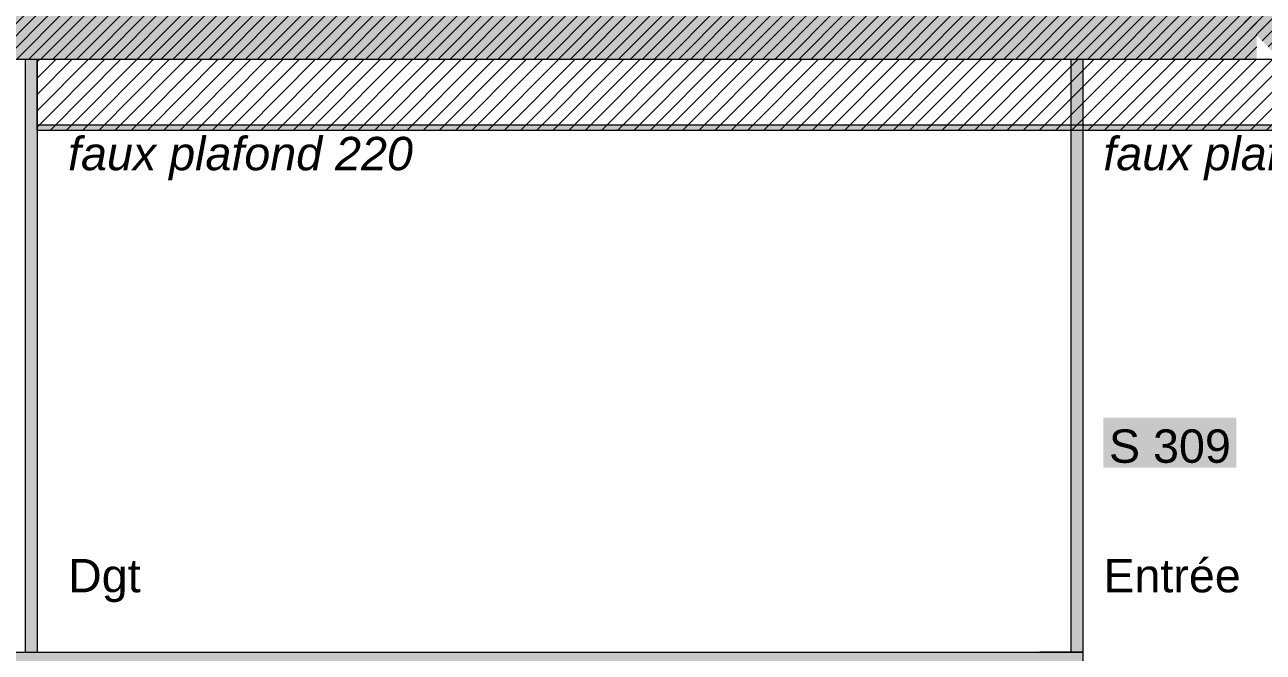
# Model space of a CAD drawing. Header units: metres. Extents: x 1838950 to 1842843, y 5171318 to 5174224.
# Drawn here: x 1841012.87 to 1841018.09, y 5171432.2 to 5171434.85 of the extents above; entities that cross this region are included whole.
import ezdxf

# ---------------------------------------------------------------- set-up
doc = ezdxf.new("R2010")
doc.units = ezdxf.units.M
doc.header["$LTSCALE"] = 0.0254
for name, color, linetype, lineweight in [('B GÈnÈral_Hatch', 7, 'Continuous', 5), ('B Général', 7, 'Continuous', 5), ('C ANNOTATIONS-prestations', 7, 'Continuous', 5), ('C ANNOTATIONS-texte', 7, 'Continuous', 5)]:
    doc.layers.add(name, color=color, linetype=linetype, lineweight=lineweight)
doc.styles.add('Arial', font='arial.ttf')
doc.styles.add('Arial (italic)', font='')
doc.styles.get('Arial (italic)').set_extended_font_data('Arial', italic=True)
pattern_1 = [(45, (0, 0), (0.02425347222222122, -0.02645833333333338), [])]

msp = doc.modelspace()

# ---------------------------------------------------------------- hatches: boundary and pattern name
at = {"layer": 'B GÈnÈral_Hatch', "linetype": 'Continuous', "lineweight": 0, "true_color": 0xffffff}
for points in [[(1841017.964775401, 5171435.611947833), (1841017.964775401, 5171434.901951962), (1841018.164775401, 5171434.701951963), (1841018.164775401, 5171435.611947833), (1841017.964775401, 5171435.611947833)], [(1841017.964775401, 5171435.611947833), (1841017.964775401, 5171434.901951962), (1841018.164775401, 5171434.701951963), (1841018.164775401, 5171435.611947833), (1841017.964775401, 5171435.611947833)], [(1841012.7447754, 5171434.701951963), (1841012.7447754, 5171434.901951962), (1841018.064775401, 5171434.901951962), (1841018.064775401, 5171434.701951963), (1841012.7447754, 5171434.701951963)], [(1841012.7447754, 5171434.901951962), (1841012.7447754, 5171434.701951963), (1841018.064775401, 5171434.701951963), (1841018.064775401, 5171434.901951962), (1841012.7447754, 5171434.901951962)], [(1841012.875355456, 5171434.701951963), (1841012.925355456, 5171434.701951963), (1841012.925355456, 5171432.201951963), (1841012.875355456, 5171432.201951963), (1841012.875355456, 5171434.701951963)], [(1841012.925355456, 5171434.701951963), (1841012.875355456, 5171434.701951963), (1841012.875355456, 5171432.201951963), (1841012.925355456, 5171432.201951963), (1841012.925355456, 5171434.701951963)], [(1841017.281318014, 5171434.701951963), (1841017.331318014, 5171434.701951963), (1841017.331318014, 5171432.201951963), (1841017.281318014, 5171432.201951963), (1841017.281318014, 5171434.701951963)], [(1841017.331318014, 5171434.701951963), (1841017.281318014, 5171434.701951963), (1841017.281318014, 5171432.201951963), (1841017.331318014, 5171432.201951963), (1841017.331318014, 5171434.701951963)], [(1841017.41829968, 5171432.979812631), (1841017.979195676, 5171432.979812631), (1841017.979195676, 5171433.191479298), (1841017.41829968, 5171433.191479298), (1841017.41829968, 5171432.979812631)], [(1841017.151318037, 5171431.931951962), (1841017.331318037, 5171432.131951968), (1841017.151318032, 5171432.131951963), (1841017.15131803, 5171432.201951963), (1841002.605740867, 5171432.201951962), (1841002.605740867, 5171431.931951961), (1841017.151318037, 5171431.931951962)], [(1841017.151318037, 5171431.931951962), (1841017.15131803, 5171432.201951963), (1841017.33131803, 5171432.201951963), (1841017.331318037, 5171431.931951962), (1841017.151318037, 5171431.931951962)]]:
    msp.add_hatch(color=7, dxfattribs=at).paths.add_polyline_path(points)
at = {"layer": 'B GÈnÈral_Hatch', "linetype": 'Continuous', "lineweight": 5}
h = msp.add_hatch(dxfattribs=at)
h.set_pattern_fill('50_BETON', style=0, pattern_type=2)
h.set_pattern_definition(pattern_1)
h.paths.add_polyline_path([(1841017.964775401, 5171435.611947833), (1841017.964775401, 5171434.901951962), (1841018.164775401, 5171434.701951963), (1841018.164775401, 5171435.611947833)])
h = msp.add_hatch(dxfattribs=at)
h.set_pattern_fill('50_BETON', style=0, pattern_type=2)
h.set_pattern_definition(pattern_1)
h.paths.add_polyline_path([(1841012.7447754, 5171434.901951962), (1841012.7447754, 5171434.701951963), (1841018.064775401, 5171434.701951963), (1841018.064775401, 5171434.901951962)])
at = {"layer": 'B Général', "linetype": 'Continuous', "lineweight": 5, "true_color": 0xaaaaaa}
h = msp.add_hatch(dxfattribs=at)
h.set_pattern_fill('F_P__SOFFITE', color=253, style=0, pattern_type=2)
h.set_pattern_definition([(45, (0, 0.002204861111111111), (-0.03527777777777778, 0.03307291666666667), [])])
h.paths.add_polyline_path([(1841012.925355456, 5171434.701951963), (1841019.201318014, 5171434.701951963), (1841019.201318014, 5171434.401836033), (1841012.925355456, 5171434.401836033)])
at = {"layer": 'B Général', "linetype": 'Continuous', "lineweight": 0, "true_color": 0x848484}
msp.add_hatch(color=252, dxfattribs=at).paths.add_polyline_path([(1841012.925355456, 5171434.425968777), (1841019.201318014, 5171434.425968777), (1841019.201318014, 5171434.401836033), (1841012.925355456, 5171434.401836033)])

# ---------------------------------------------------------------- linework, layer by layer
at = {"layer": 'B Général', "color": 7, "linetype": 'Continuous', "lineweight": 18}
msp.add_line((1841012.7447754, 5171434.701951963), (1841018.064775401, 5171434.701951963), dxfattribs=at)
at = {"layer": 'B Général', "color": 7, "linetype": 'Continuous', "lineweight": 5}
for p, q in [((1841012.7447754, 5171434.701951963), (1841018.064775401, 5171434.701951963)), ((1841012.8347754, 5171434.701951963), (1841012.9147754, 5171434.701951963)), ((1841012.875355456, 5171434.701951963), (1841012.875355456, 5171432.201951963)), ((1841012.875355456, 5171434.701951963), (1841012.925355456, 5171434.701951963)), ((1841012.925355456, 5171434.701951963), (1841012.925355456, 5171432.201951963)), ((1841017.281318014, 5171434.701951963), (1841017.281318014, 5171432.201951963)), ((1841017.281318014, 5171434.701951963), (1841017.331318014, 5171434.701951963)), ((1841017.331318014, 5171434.701951963), (1841017.331318014, 5171432.201951963)), ((1841002.605740867, 5171432.201951962), (1841017.15131803, 5171432.201951963)), ((1841002.605740867, 5171432.201951962), (1841017.15131803, 5171432.201951963)), ((1841012.875355456, 5171432.201951963), (1841012.925355456, 5171432.201951963)), ((1841017.33131803, 5171432.201951963), (1841017.15131803, 5171432.201951963)), ((1841017.15131803, 5171432.201951963), (1841017.33131803, 5171432.201951963)), ((1841017.15131803, 5171432.201951963), (1841017.33131803, 5171432.201951963)), ((1841017.281318014, 5171432.201951963), (1841017.331318014, 5171432.201951963)), ((1841017.33131803, 5171432.201951963), (1841017.331318032, 5171432.131951963))]:
    msp.add_line(p, q, dxfattribs=at)
at = {"layer": 'B Général', "color": 7, "linetype": 'Continuous', "lineweight": 13}
for p, q in [((1841012.875355456, 5171434.701951963), (1841012.875355456, 5171432.201951963)), ((1841012.925355456, 5171434.701951963), (1841012.925355456, 5171432.201951963)), ((1841017.281318014, 5171434.701951963), (1841017.281318014, 5171432.201951963)), ((1841017.331318014, 5171434.701951963), (1841017.331318014, 5171432.201951963))]:
    msp.add_line(p, q, dxfattribs=at)
at = {"layer": 'B Général', "color": 7, "linetype": 'Continuous', "lineweight": 5, "flags": 128}
for points in [[(1841012.925355456, 5171434.701951963), (1841019.201318014, 5171434.701951963), (1841019.201318014, 5171434.401836033), (1841012.925355456, 5171434.401836033)], [(1841012.925355456, 5171434.425968777), (1841019.201318014, 5171434.425968777), (1841019.201318014, 5171434.401836033), (1841012.925355456, 5171434.401836033)]]:
    msp.add_lwpolyline(points, close=True, dxfattribs=at)

# ---------------------------------------------------------------- texts
at = {"layer": 'B Général', "color": 7, "insert": (1841017.698747678, 5171433.141270703), "char_height": 0.140666631155303, "attachment_point": 2, "line_spacing_factor": 0.9010090477581787, "style": 'Arial'}
msp.add_mtext('S 309', dxfattribs=at)
at = {"layer": 'C ANNOTATIONS-prestations', "char_height": 0.140666631155303, "attachment_point": 1, "line_spacing_factor": 0.9010090477581787, "style": 'Arial (italic)'}
for insert in [(1841013.055898737, 5171434.374557992), (1841017.41829968, 5171434.374557992)]:
    msp.add_mtext('faux plafond 220', dxfattribs=dict(at, insert=insert))
at = {"layer": 'C ANNOTATIONS-texte', "color": 7, "char_height": 0.140666631155303, "attachment_point": 1, "rotation": 1.7248964873335457e-05, "line_spacing_factor": 0.9010090477581787, "style": 'Arial'}
for s, insert in [('Entrée', (1841017.418299695, 5171432.595390703)), ('Dgt', (1841013.055898752, 5171432.595390703))]:
    msp.add_mtext(s, dxfattribs=dict(at, insert=insert))

doc.saveas('drawing.dxf')
